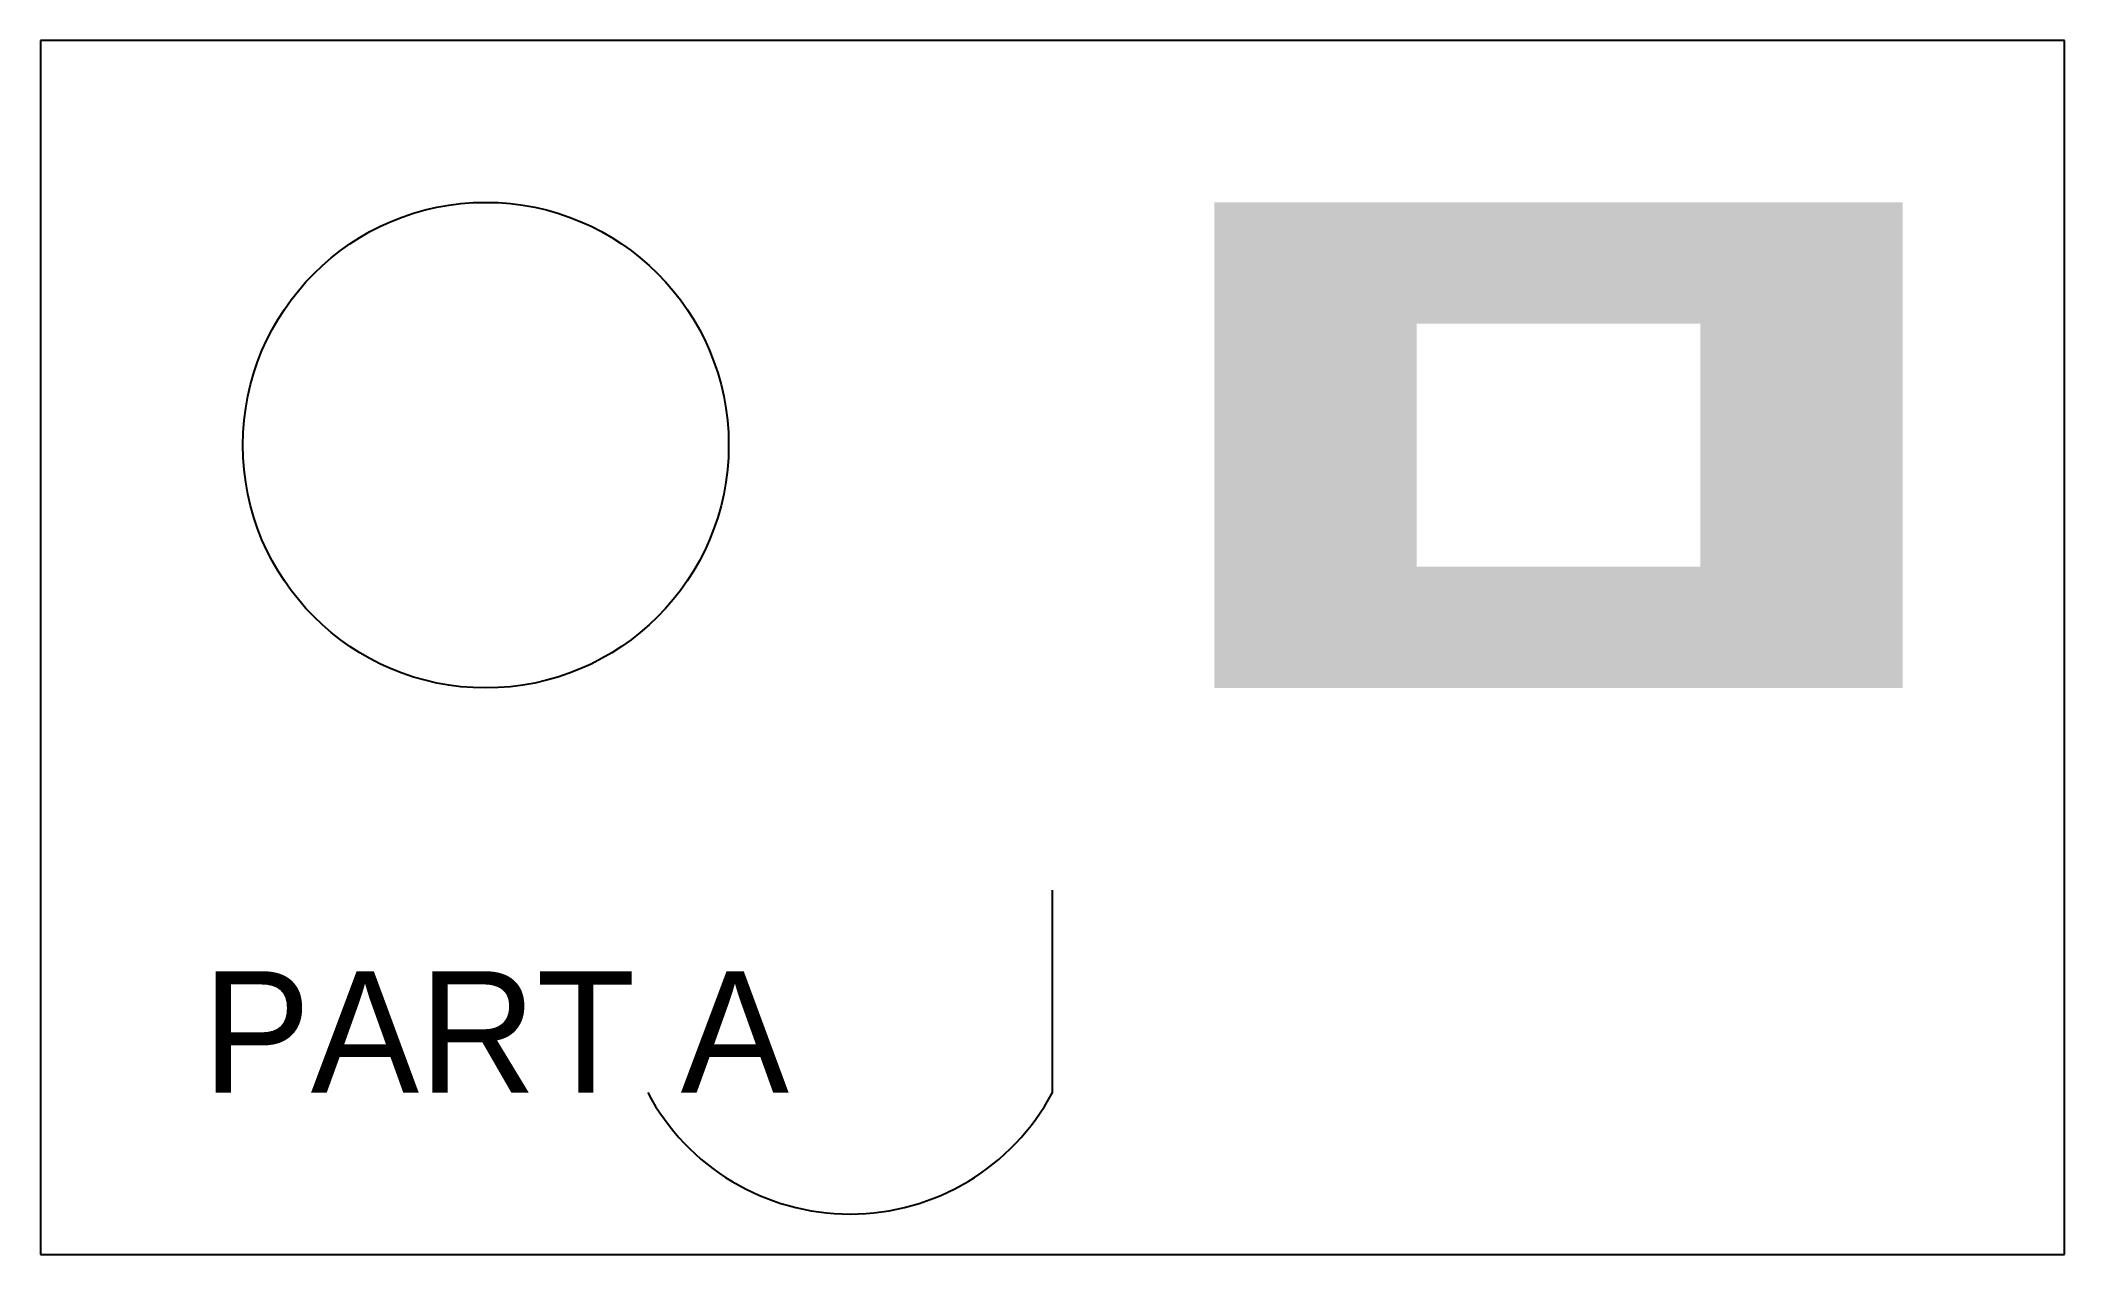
# Model space of a CAD drawing. Header units: millimetres. Extents: x 0 to 100, y 0 to 60.
import ezdxf

# ---------------------------------------------------------------- set-up
doc = ezdxf.new("R2010")
doc.units = ezdxf.units.MM

msp = doc.modelspace()

# ---------------------------------------------------------------- hatches: boundary and pattern name
h = msp.add_hatch(color=5)
h.paths.add_polyline_path([(58, 28), (92, 28), (92, 52), (58, 52)])
h.paths.add_polyline_path([(68, 34), (82, 34), (82, 46), (68, 46)], flags=0)

# ---------------------------------------------------------------- linework, layer by layer
for p, q in [((100, 60), (0, 60)), ((0, 60), (0, 0)), ((100, 0), (100, 60)), ((0, 0), (100, 0))]:
    msp.add_line(p, q)
at = {"color": 4}
msp.add_lwpolyline([(30, 8, 0.6), (50, 8), (50, 18)], format="xyb", dxfattribs=at)
at = {"color": 1}
msp.add_circle((22, 40), 12, dxfattribs=at)

# ---------------------------------------------------------------- texts
at = {"color": 3}
msp.add_text('PART A', height=6, dxfattribs=at).set_placement((8, 8))

doc.saveas('drawing.dxf')
